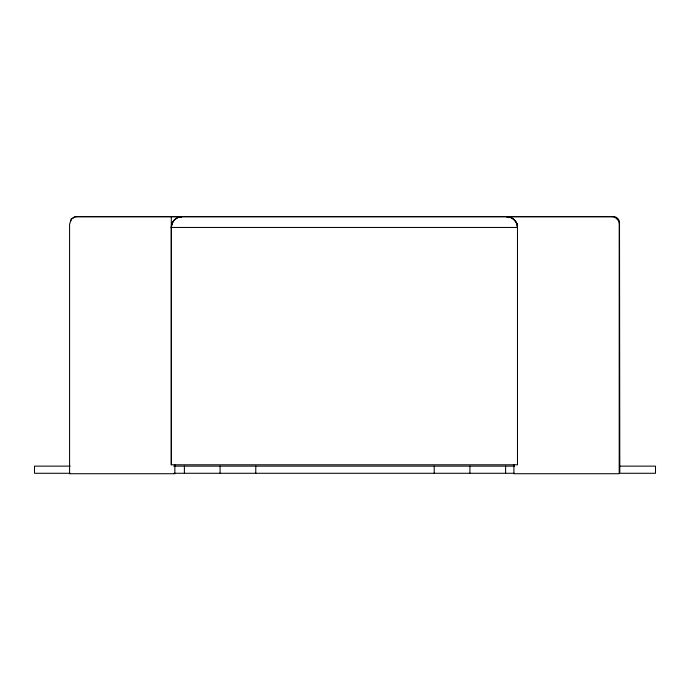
<?xml version="1.0" encoding="UTF-8"?>
<svg xmlns="http://www.w3.org/2000/svg" width="690" height="690" viewBox="0 0 690 690"><rect width="100%" height="100%" fill="white"/><g stroke="black" fill="none" stroke-linecap="round" stroke-linejoin="round"><path stroke-width="1.03" d="M516.793 223.888L517.483 223.888L517.483 464.793L171.292 464.793L171.292 216.755M171.292 227.683C171.068 221.844 176.235 216.703 181.996 216.755A10.704 10.704 0 0 0 171.292 227.459L171.292 464.793M174.432 219.886L172.621 222.301L171.292 227.459L517.483 227.459C517.569 221.74 512.498 216.651 506.779 216.763M71.708 218.885L74.882 217.057L77.185 216.755L611.59 216.755C615.747 216.591 619.361 220.196 619.197 224.354L619.197 473.72L513.912 473.72L513.912 464.793M72.165 218.54L71.363 218.54L69.578 224.354L69.578 473.72L174.863 473.72L174.863 464.793M616.61 218.54L617.412 218.54L617.412 219.342M70.19 466.138L34.5 466.138L34.5 473.28L70.19 473.28M173.69 466.138L514.654 466.138M619.81 466.138L655.5 466.138L655.5 473.28L619.81 473.28L619.508 221.619A7.072 7.072 0 0 0 614.505 216.617L75.495 216.617A7.072 7.072 0 0 0 72.321 218.445M173.949 473.28L514.223 473.28M517.483 227.312C517.457 221.637 512.454 216.695 506.779 216.755A10.704 10.704 0 0 1 517.483 227.459M510.341 216.755L510.341 217.445M505.606 466.138L505.606 473.28M469.916 466.138L469.916 473.28M434.226 466.138L434.226 473.28M255.774 466.138L255.774 473.28M220.084 466.138L220.084 473.28M184.394 466.138L184.394 473.28M70.492 221.619A7.072 7.072 0 0 1 71.199 219.912"/></g></svg>
